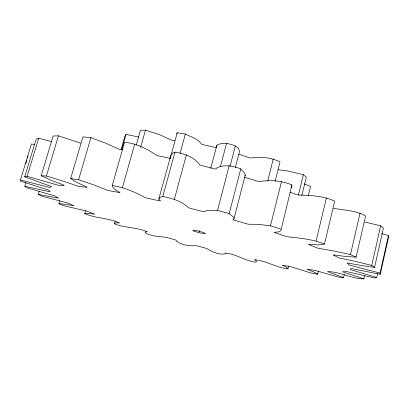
<?xml version="1.0" encoding="UTF-8"?>
<svg xmlns="http://www.w3.org/2000/svg" width="409" height="409" viewBox="0 0 409 409"><rect width="100%" height="100%" fill="white"/><g stroke="black" fill="none" stroke-linecap="round" stroke-linejoin="round"><path stroke-width="0.61" d="M216.867 146.826L216.867 145.251C219.551 143.201 223.37 143.682 226.555 143.293C231.228 144.571 238.421 145.446 239.551 151.223L235.272 167.685M244.659 177.23A2.505 0.481 14.3 0 0 245.758 177.624L257.016 181.069A2.5 0.475 14.2 0 0 260.124 181.535C270.702 179.725 282.031 180.717 291.929 184.97L280.968 230.16L279.95 231.356L278.386 231.969L274.695 232.215A2.495 0.327 14.1 0 0 275.574 232.895L285.4 236.192A2.485 0.322 14 0 0 288.759 236.939C300.835 238.176 313.197 239.413 324.485 244.091L334.669 201.192C323.672 195.885 311.07 195.456 299.04 195.001A2.459 0.455 13.6 0 1 295.697 194.311L290.012 192.23M291.929 184.97L291.775 186.432L290.911 187.751M364.603 275.768L363.898 278.877L342.491 271.816L345.38 271.397L346.781 271.576L374.736 278.028L376.75 277.486L377.732 273.135M376.75 277.486L350.232 269.582L350.871 268.585L351.95 268.636L380.242 274.296L380.033 273.084L388.443 235.584L381.531 233.565M380.242 274.296L388.55 237.24L388.443 235.584M380.692 225.829L383.402 228.191L374.562 267.343L371.725 265.431L380.692 225.829L364.915 222.041M371.725 265.431L355.84 261.499L341.183 258.386A2.331 0.276 13.5 0 1 338.228 257.532L333.524 255.15A2.357 0.286 13.6 0 1 334.48 254.981L346.351 256.576L356.121 257.143L365.595 215.978C355.978 210.292 344.23 210.4 333.468 208.278M318.442 271.121L317.716 274.173L313.964 272.097L306.96 269.224L315.017 270.395L338.453 277.062L343.575 277.629L344.286 274.562M356.121 257.143L350.452 254.572L360.068 213.002M316.096 241.008L326.433 197.798M115.093 221.361L114.413 223.774C124.535 228.115 135.895 227.061 146.028 231.32L147.087 231.729L145.497 231.959L145.292 232.368L146.606 233.795L153.723 235.896L166.32 237.358L175.804 240.052L176.397 240.359L176.1 240.86C181.345 244.914 188.503 246.034 194.991 245.722L196.008 245.543L206.53 248.416C211.949 251.852 219.204 255.226 225.732 253.769L225.369 253.013L226.632 253.232C236.898 254.372 245.339 261.07 255.64 262.159L256.709 261.341L254.623 259.689L255.666 259.822C266.903 261.172 276.689 267.644 287.956 268.902L288.708 265.83M308.371 195.594L310.625 186.33L304.281 183.932M298.36 195.18L303.381 174.72L288.268 171.08L277.982 169.674M301.832 195.574L306.341 177.143L303.381 174.72M170.2 158.319L159.06 156.044A2.49 0.47 15.7 0 1 155.982 154.924C146.596 148.595 135.957 143.329 124.561 142.255L112.209 185.568C123.518 187.204 134.264 191.714 144.254 197.143A2.51 0.332 15.4 0 0 147.388 198.186L158.574 200.666A2.52 0.337 15.3 0 0 160.287 200.696L158.845 199.019L170.655 156.018L171.095 154.653L172.941 153.058L174.96 152.107C183.799 153.523 194.173 156.8 199.439 164.515A2.51 0.486 15 0 0 202 165.645L213.779 168.656A2.51 0.486 14.8 0 0 216.33 168.83L216.709 167.946C224.352 164.178 233.186 166.003 240.794 168.897L244.766 173.462L245.242 175.062L234.076 218.426L233.907 219.009L232.936 219.444A2.526 0.343 14.5 0 0 234.766 220.328L246.162 223.677A2.52 0.337 14.4 0 0 249.27 224.244L257.568 224.316L270.482 225.778L281.54 181.458M275.114 181.407L280.022 161.836C271.239 157.659 260.865 156.376 251.244 157.956A2.183 0.475 14.3 0 1 248.355 157.434L238.836 154.162M267.67 181.08L273.258 158.943M234.076 218.426L233.488 217.22L229.219 213.595L240.794 168.897M158.845 199.019L159.178 198.058L160.88 197.026L162.808 196.478C171.576 198.319 181.473 200.829 187.966 207.348A2.531 0.343 14.9 0 0 190.579 208.36L202.46 211.427A2.536 0.343 14.8 0 0 205.001 211.744L205.308 211.126L206.289 210.763L208.784 210.41L217.537 210.374L229.234 165.65M230.083 166.059L235.379 145.793M220.41 166.642L226.555 143.293M210.727 168.396L216.867 145.251M199.091 231.964L199.418 230.727M180.037 153.493L185.338 134.045L177.235 132.741L176.55 133.912M174.367 199.244L186.438 154.735M170.154 158.544L177.235 132.741M162.808 196.478L174.96 152.107M245.017 175.885L245.242 175.062M140.624 147.317L145.466 130.123L160.256 134.939L170.461 139.668A2.147 0.46 15.6 0 0 173.385 140.461L174.617 140.573M122.414 187.598L134.745 143.999M136.304 144.929L140.43 130.318L145.466 130.123M121.672 149.689L126.038 134.387L138.769 137.071M121.023 149.766L125.001 135.834L126.038 134.387M114.413 223.774L115.379 222.915L119.556 222.946C108.503 217.91 95.875 218.503 84.745 213.626L85.624 210.589M90.921 137.634L82.94 136.867L70.66 178.58L78.605 179.725L90.921 137.634L106.12 143.344L117.766 148.646A2.439 0.445 16.2 0 0 121.049 149.653L122.94 149.924M84.745 213.626L88.145 213.421L94.74 214.188L86.657 211.085L64.019 205.778L58.87 203.692L59.765 200.661M58.441 135.834L53.139 136.013L41.176 175.773L46.396 176.028L58.441 135.834L80.675 143.135M58.87 203.692L64.832 204.229L74.029 205.747L67.5 202.92L42.168 196.3L38.298 194.387L39.213 191.335M25.931 182.608L24.826 186.259L50.138 191.811L49.249 190.436L48.155 189.924L20.516 181.131L20.45 179.98L31.442 143.942L34.489 144.607M25.854 163.631L26.774 160.614M27.51 158.201L28.063 156.386M20.45 179.98L48.85 187.276L50.092 187.424L51.662 186.642L24.693 176.841L36.156 139.172L38.722 138.196L51.554 141.683M24.693 176.841L27.142 176.315L38.722 138.196M324.485 244.091L318.545 244.879L309.388 244.408A2.439 0.307 13.7 0 0 309.301 244.838L316.765 247.782A2.418 0.302 13.7 0 0 320.053 248.626L333.979 251.044L350.452 254.572M363.898 278.877C351.403 278.79 339.966 271.704 327.486 271.545L343.575 277.629M374.562 267.343L362.262 265.666L348.933 263.238A2.26 0.256 13.5 0 0 347.287 263.166L349.204 264.868L350.528 265.39L380.033 273.084M38.298 194.387L58.62 198.181L55.036 195.993L27.009 187.869L24.826 186.259M317.716 274.173L311.627 273.186L290.646 266.648L282.19 265.216L286.704 267.455L287.956 268.902M27.142 176.315L56.815 184.832A2.296 0.266 16.1 0 0 59.653 185.476L63.942 185.435A2.321 0.276 16.1 0 0 62.92 184.766L51.074 180.251L41.176 175.773M217.537 210.374L229.219 213.595M46.396 176.028L62.511 180.906L76.309 185.64A2.388 0.291 16 0 0 79.51 186.473L86.539 187.281A2.413 0.302 15.9 0 0 86.35 186.79L76.984 182.501L70.66 178.58M270.482 225.778L281.019 229.106M78.605 179.725L94.075 185.016L106.003 189.745A2.464 0.317 15.8 0 0 109.326 190.722L118.784 192.414A2.48 0.322 15.7 0 0 119.546 192.164C116.667 190.681 113.058 188.984 112.209 185.568M185.338 134.045C190.804 136.882 197.573 138.513 201.259 143.83A2.193 0.481 15.1 0 0 203.81 144.847L214.756 147.322A2.198 0.481 14.9 0 0 216.586 147.531M194.791 231.361A6.462 0.7 14.8 0 0 205.17 233.713A6.462 0.7 14.8 0 0 197.322 230.799A6.462 0.7 14.8 0 0 194.791 231.361"/></g></svg>
